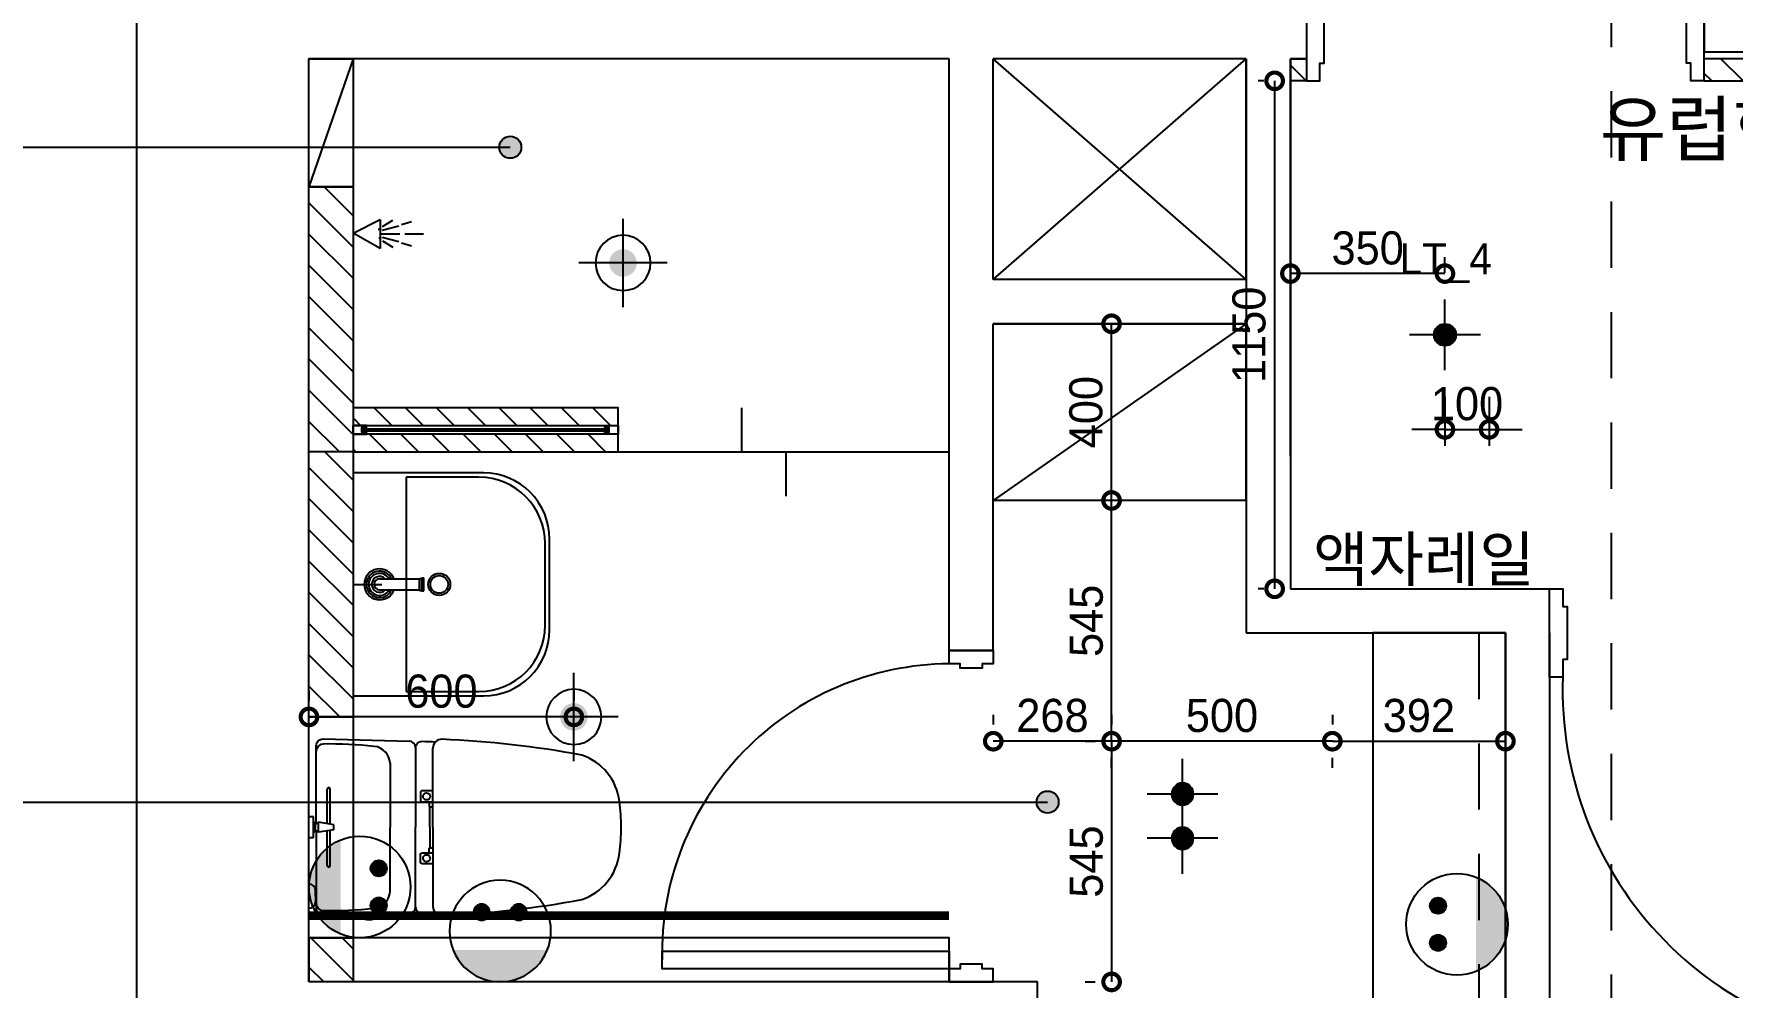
# Model space of a CAD drawing. Header units: inches. Extents: x -63256 to 33689, y -34490 to 100230.
# Drawn here: x -2193 to 1653, y -17154 to -14996 of the extents above; entities that cross this region are included whole.
import ezdxf

# ---------------------------------------------------------------- set-up
doc = ezdxf.new("R2010")
doc.units = ezdxf.units.IN
doc.header["$LTSCALE"] = 100
doc.header["$MEASUREMENT"] = 0
doc.linetypes.add('HID', pattern=[2.5, 1.5, -1])
doc.linetypes.add('HIDDEN', pattern=[0.375, 0.25, -0.125])
for name, color, linetype in [('0-ELC TEXT', 7, 'Continuous'), ('03-WAL NEW', 3, 'Continuous'), ('06-FUR', 6, 'Continuous'), ('06-LIGHT', 4, 'Continuous'), ('07-DIM WAL', 5, 'Continuous'), ('3.기호.계단선', 30, 'Continuous'), ('BATH', 5, 'Continuous'), ('CEIL-LIGHT', 7, 'Continuous'), ('CO-BATH', 6, 'Continuous'), ('CO-DO-FR', 7, 'Continuous'), ('CO-DOOR', 8, 'Continuous'), ('FIN', 2, 'Continuous'), ('HL', 6, 'HIDDEN'), ('RC-LIGHT', 7, 'Continuous'), ('TOILET-1', 6, 'Continuous'), ('도면층2', 2, 'Continuous'), ('설비', 140, 'Continuous'), ('욕실마감선', 4, 'Continuous')]:
    doc.layers.add(name, color=color, linetype=linetype)
doc.styles.add('스타일1', font='')
doc.styles.add('코레일둥고', font='')
doc.styles.get('스타일1').set_extended_font_data('HYwulM')
doc.styles.get('코레일둥고').set_extended_font_data('Korail Round Gothic Medium')
doc.dimstyles.new('30', dxfattribs={"dimscale": 30, "dimtxt": 2.5, "dimasz": 2.5, "dimexe": 1.25, "dimexo": 2, "dimtad": 1, "dimdec": 0, "dimtxsty": '스타일1', "dimblk": 'DOTSMALL', "dimcen": 2.5, "dimclrd": 1, "dimclre": 1, "dimclrt": 2, "dimadec": 0, "dimazin": 0, "dimtfac": 1, "dimtix": 1, "dimtmove": 0, "dimatfit": 3, "dimldrblk": 'DOTSMALL', "dimfxl": 1.25, "dimarcsym": 0})
pattern_1 = [(135, (98436.96, -346196.736), (-35.355339, -35.355339), [])]
pattern_2 = [(135, (98626.96, -346196.736), (-35.355339, -35.355339), [])]

# ---------------------------------------------------------------- blocks, each defined once
blk = doc.blocks.new('hallogen')
h = blk.add_hatch(color=256)
h.dxf.hatch_style = 1
edge = h.paths.add_edge_path()
edge.add_arc((48591.7, 60854.3), 31.2, 0, 360, ccw=False)
at = {"color": 1, "linetype": 'Continuous'}
for p, q in [((48591.7, 60954.3), (48591.7, 60754.3)), ((48691.7, 60854.3), (48491.7, 60854.3))]:
    blk.add_line(p, q, dxfattribs=at)
at = {"color": 4, "linetype": 'Continuous'}
blk.add_circle((48591.7, 60854.3), 62.5, dxfattribs=at)
blk = doc.blocks.new('_DOTSMALL')
at = {"color": 0, "linetype": 'ByBlock', "const_width": 0.5}
blk.add_lwpolyline([(-0.0625, 0, 1), (0.0625, 0, 1)], format="xyb", close=True, dxfattribs=at)
blk = doc.blocks.new('*D379')
at = {"layer": '07-DIM WAL', "color": 1, "lineweight": -2, "transparency": 16777216}
for p, q in [((-1570.3, -16482.5), (-1570.3, -16505)), ((-970.3, -16482.5), (-970.3, -16505)), ((-970.3, -16542.5), (-1570.3, -16542.5))]:
    blk.add_line(p, q, dxfattribs=at)
at = {"layer": 'Defpoints', "color": 0, "transparency": 16777216}
for p in [(-1570.3, -16542.5), (-1570.3, -16542.5), (-970.3, -16542.5)]:
    blk.add_point(p, dxfattribs=at)
at = {"layer": '07-DIM WAL', "color": 1, "lineweight": -2, "transparency": 16777216, "xscale": 75, "yscale": 75, "zscale": 75, "rotation": 180}
blk.add_blockref('_DOTSMALL', (-1570.3, -16542.5), dxfattribs=at)
at = {"layer": '07-DIM WAL', "color": 1, "lineweight": -2, "transparency": 16777216, "xscale": 75, "yscale": 75, "zscale": 75}
blk.add_blockref('_DOTSMALL', (-970.3, -16542.5), dxfattribs=at)
at = {"layer": '07-DIM WAL', "color": 2, "transparency": 16777216, "insert": (-1270.3, -16484.7), "char_height": 75, "attachment_point": 5, "style": '스타일1'}
blk.add_mtext('600', dxfattribs=at)
blk = doc.blocks.new('*D356')
at = {"layer": '07-DIM WAL', "color": 1, "lineweight": -2, "transparency": 16777216}
for p, q in [((747.7, -16537.5), (747.7, -16560)), ((1139.7, -16537.5), (1139.7, -16560)), ((747.7, -16597.5), (1139.7, -16597.5))]:
    blk.add_line(p, q, dxfattribs=at)
at = {"layer": 'Defpoints', "color": 0, "transparency": 16777216}
for p in [(747.7, -16597.5), (1139.7, -16597.5), (1139.7, -16597.5)]:
    blk.add_point(p, dxfattribs=at)
at = {"layer": '07-DIM WAL', "color": 1, "lineweight": -2, "transparency": 16777216, "xscale": 75, "yscale": 75, "zscale": 75, "rotation": 180}
blk.add_blockref('_DOTSMALL', (747.7, -16597.5), dxfattribs=at)
at = {"layer": '07-DIM WAL', "color": 1, "lineweight": -2, "transparency": 16777216, "xscale": 75, "yscale": 75, "zscale": 75}
blk.add_blockref('_DOTSMALL', (1139.7, -16597.5), dxfattribs=at)
at = {"layer": '07-DIM WAL', "color": 2, "transparency": 16777216, "insert": (943.7, -16539.7), "char_height": 75, "attachment_point": 5, "style": '스타일1'}
blk.add_mtext('392', dxfattribs=at)
blk = doc.blocks.new('*D357')
at = {"layer": '07-DIM WAL', "color": 1, "lineweight": -2, "transparency": 16777216}
for p, q in [((747.7, -16597.5), (247.7, -16597.5)), ((247.7, -16657.5), (247.7, -16635)), ((747.7, -16657.5), (747.7, -16635))]:
    blk.add_line(p, q, dxfattribs=at)
at = {"layer": 'Defpoints', "color": 0, "transparency": 16777216}
for p in [(247.7, -16597.5), (247.7, -16597.5), (747.7, -16597.5)]:
    blk.add_point(p, dxfattribs=at)
at = {"layer": '07-DIM WAL', "color": 1, "lineweight": -2, "transparency": 16777216, "xscale": 75, "yscale": 75, "zscale": 75, "rotation": 180}
blk.add_blockref('_DOTSMALL', (247.7, -16597.5), dxfattribs=at)
at = {"layer": '07-DIM WAL', "color": 1, "lineweight": -2, "transparency": 16777216, "xscale": 75, "yscale": 75, "zscale": 75}
blk.add_blockref('_DOTSMALL', (747.7, -16597.5), dxfattribs=at)
at = {"layer": '07-DIM WAL', "color": 2, "transparency": 16777216, "insert": (497.7, -16539.7), "char_height": 75, "attachment_point": 5, "style": '스타일1'}
blk.add_mtext('500', dxfattribs=at)
blk = doc.blocks.new('*D302')
at = {"layer": '07-DIM WAL', "color": 1, "lineweight": -2, "transparency": 16777216}
for p, q in [((-20.3, -16537.5), (-20.3, -16560)), ((247.7, -16537.5), (247.7, -16560)), ((247.7, -16597.5), (-20.3, -16597.5))]:
    blk.add_line(p, q, dxfattribs=at)
at = {"layer": 'Defpoints', "color": 0, "transparency": 16777216}
for p in [(-20.3, -16597.5), (-20.3, -16597.5), (247.7, -16597.5)]:
    blk.add_point(p, dxfattribs=at)
at = {"layer": '07-DIM WAL', "color": 1, "lineweight": -2, "transparency": 16777216, "xscale": 75, "yscale": 75, "zscale": 75, "rotation": 180}
blk.add_blockref('_DOTSMALL', (-20.3, -16597.5), dxfattribs=at)
at = {"layer": '07-DIM WAL', "color": 1, "lineweight": -2, "transparency": 16777216, "xscale": 75, "yscale": 75, "zscale": 75}
blk.add_blockref('_DOTSMALL', (247.7, -16597.5), dxfattribs=at)
at = {"layer": '07-DIM WAL', "color": 2, "transparency": 16777216, "insert": (113.7, -16539.6), "char_height": 75, "attachment_point": 5, "style": '스타일1'}
blk.add_mtext('268', dxfattribs=at)
blk = doc.blocks.new('*D303')
at = {"layer": '07-DIM WAL', "color": 1, "lineweight": -2, "transparency": 16777216}
for p, q in [((247.7, -16597.5), (247.7, -16052.5)), ((307.7, -16052.5), (285.2, -16052.5)), ((307.7, -16597.5), (285.2, -16597.5))]:
    blk.add_line(p, q, dxfattribs=at)
at = {"layer": 'Defpoints', "color": 0, "transparency": 16777216}
for p in [(247.7, -16052.5), (247.7, -16052.5), (247.7, -16597.5)]:
    blk.add_point(p, dxfattribs=at)
at = {"layer": '07-DIM WAL', "color": 1, "lineweight": -2, "transparency": 16777216, "xscale": 75, "yscale": 75, "zscale": 75}
for p, rotation in [((247.7, -16052.5), 90), ((247.7, -16597.5), 270)]:
    blk.add_blockref('_DOTSMALL', p, dxfattribs=dict(at, rotation=rotation))
at = {"layer": '07-DIM WAL', "color": 2, "transparency": 16777216, "insert": (190.7, -16325), "char_height": 75, "attachment_point": 5, "rotation": 90, "style": '스타일1'}
blk.add_mtext('545', dxfattribs=at)
blk = doc.blocks.new('*D358')
at = {"layer": '07-DIM WAL', "color": 1, "lineweight": -2, "transparency": 16777216}
for p, q in [((187.7, -16597.5), (210.2, -16597.5)), ((247.7, -16597.5), (247.7, -17142.5)), ((187.7, -17142.5), (210.2, -17142.5))]:
    blk.add_line(p, q, dxfattribs=at)
at = {"layer": 'Defpoints', "color": 0, "transparency": 16777216}
for p in [(247.7, -16597.5), (247.7, -17142.5), (247.7, -17142.5)]:
    blk.add_point(p, dxfattribs=at)
at = {"layer": '07-DIM WAL', "color": 1, "lineweight": -2, "transparency": 16777216, "xscale": 75, "yscale": 75, "zscale": 75}
for p, rotation in [((247.7, -16597.5), 90), ((247.7, -17142.5), 270)]:
    blk.add_blockref('_DOTSMALL', p, dxfattribs=dict(at, rotation=rotation))
at = {"layer": '07-DIM WAL', "color": 2, "transparency": 16777216, "insert": (190.7, -16870), "char_height": 75, "attachment_point": 5, "rotation": 90, "style": '스타일1'}
blk.add_mtext('545', dxfattribs=at)
blk = doc.blocks.new('AC-8')
at = {"layer": 'BATH'}
for p, q in [((-50.8, 54), (-0.1, 142.7)), ((-0.1, 142.7), (45.4, 54)), ((45.4, 54), (-50.8, 54)), ((-24.7, 46.5), (-46.3, 12.2)), ((-13.5, 47.3), (-27.7, -7.9)), ((-1.6, 49.5), (-1.6, -10.8)), ((10.4, 47.3), (24.5, -7.9)), ((21.6, 46.5), (43.2, 12.2)), ((-31.4, -16.2), (-41.1, -49)), ((-1.6, -27.3), (-1.6, -88.5)), ((28.3, -16.2), (38, -49))]:
    blk.add_line(p, q, dxfattribs=at)
blk = doc.blocks.new('dfdadfs')
at = {"color": 1}
for p, q in [((-25820.3, -115552.5), (-25247.3, -115052.5)), ((-25247.3, -115552.5), (-25820.3, -115052.5))]:
    blk.add_line(p, q, dxfattribs=at)
at = {"layer": '도면층2'}
for p, q in [((-27760.3, -120782.5), (-27760.3, -111972.5)), ((-25110.5, -114952.5), (-25110.5, -115052.5)), ((-24210.3, -114937.5), (-24210.3, -115037.5)), ((-24110.3, -115037.5), (-24210.3, -115037.5)), ((-27370.3, -117142.5), (-27370.3, -115052.5)), ((-25920.3, -115052.5), (-27370.3, -115052.5)), ((-25920.3, -116392.5), (-25920.3, -115052.5)), ((-25247.3, -115052.5), (-25820.3, -115052.5)), ((-25820.3, -115552.5), (-25820.3, -115052.5)), ((-25247.3, -115552.5), (-25247.3, -115052.5)), ((-25247.3, -115052.5), (-25247.3, -116352.5)), ((-25147.3, -115952.5), (-25147.3, -115052.5)), ((-25110.5, -115052.5), (-25147.3, -115052.5)), ((-25147.3, -115052.5), (-25147.3, -116252.5)), ((-25247.3, -115552.5), (-25820.3, -115552.5)), ((-25820.3, -116392.5), (-25820.3, -115652.5)), ((-25247.3, -115652.5), (-25820.3, -115652.5)), ((-25247.3, -116052.5), (-25247.3, -115652.5)), ((-25147.3, -116252.5), (-24560.3, -116252.5)), ((-24560.3, -116352.5), (-24560.3, -116252.5)), ((-25247.3, -116352.5), (-24660.3, -116352.5)), ((-24660.3, -116352.5), (-24660.3, -117242.5)), ((-24560.3, -116352.5), (-24560.3, -117242.5)), ((-25820.3, -116392.5), (-25920.3, -116392.5)), ((-26020.3, -117142.5), (-27370.3, -117142.5)), ((-25920.3, -117142.5), (-26020.3, -117142.5)), ((-25820.3, -117142.5), (-25920.3, -117142.5)), ((-25720.3, -117142.5), (-25820.3, -117142.5)), ((-25720.3, -117242.5), (-25720.3, -117142.5)), ((-25720.3, -117242.5), (-25720.3, -117142.5))]:
    blk.add_line(p, q, dxfattribs=at)
blk = doc.blocks.new('hfgafgf')
at = {"layer": '03-WAL NEW'}
h = blk.add_hatch(dxfattribs=at)
h.set_pattern_fill('_USER', color=256, scale=50, angle=135, pattern_type=0)
h.set_pattern_definition(pattern_1)
h.paths.add_polyline_path([(652.7, -115052.5), (689.5, -115052.5), (689.5, -115102.5), (652.7, -115102.5)])
h = blk.add_hatch(dxfattribs=at)
h.set_pattern_fill('_USER', color=256, scale=50, angle=135, pattern_type=0)
h.set_pattern_definition(pattern_1)
h.paths.add_polyline_path([(1589.5, -115102.5), (2389.7, -115102.5), (2389.7, -115052.5), (1589.5, -115052.5)])
h = blk.add_hatch(dxfattribs=at)
h.set_pattern_fill('_USER', color=256, scale=50, angle=135, pattern_type=0)
h.set_pattern_definition([(135, (108228.9, -344451.736), (-35.355339, -35.355339), [])])
h.paths.add_polyline_path([(-1470.3, -115942.5), (-1470.3, -115842.5), (-1470.3, -115342.5), (-1570.3, -115342.5), (-1570.3, -115942.5)])
h = blk.add_hatch(dxfattribs=at)
h.set_pattern_fill('_USER', color=8, scale=50, angle=135, pattern_type=0)
h.set_pattern_definition(pattern_2)
h.paths.add_polyline_path([(-870.3, -115882.5), (-870.3, -115842.5), (-1470.3, -115842.5), (-1470.3, -115882.5), (-1440.3, -115882.5)])
h = blk.add_hatch(dxfattribs=at)
h.set_pattern_fill('_USER', color=8, scale=50, angle=135, pattern_type=0)
h.set_pattern_definition(pattern_2)
h.paths.add_polyline_path([(-870.3, -115942.5), (-870.3, -115902.5), (-1440.3, -115902.5), (-1470.3, -115902.5), (-1470.3, -115942.5)])
h = blk.add_hatch(dxfattribs=at)
h.set_pattern_fill('_USER', color=8, scale=50, angle=135, pattern_type=0)
h.set_pattern_definition(pattern_2)
h.paths.add_polyline_path([(-1470.3, -116495), (-1470.3, -116242.5), (-1470.3, -115942.5), (-1570.3, -115942.5), (-1570.3, -116542.5), (-1470.3, -116542.5)])
h = blk.add_hatch(dxfattribs=at)
h.set_pattern_fill('_USER', color=8, scale=50, angle=135, pattern_type=0)
h.set_pattern_definition(pattern_2)
h.paths.add_polyline_path([(-1470.3, -117142.5), (-1470.3, -117042.5), (-1570.3, -117042.5), (-1570.3, -117142.5)])
blk.add_line((-870.3, -115942.5), (-120.3, -115942.5))
at = {"color": 8}
blk.add_line((-1470.3, -116242.5), (-1405.3, -116242.5), dxfattribs=at)
blk.add_lwpolyline([(-590.3, -115842.5), (-590.3, -115942.5), (-490.3, -115942.5), (-490.3, -116042.5)])
at = {"layer": '03-WAL NEW'}
for p, q in [((-1470.3, -115942.5), (-1570.3, -115942.5)), ((-1570.3, -116542.5), (-1470.3, -116542.5)), ((-1570.3, -117042.5), (-1470.3, -117042.5))]:
    blk.add_line(p, q, dxfattribs=at)
for points in [[(652.7, -115052.5), (689.5, -115052.5), (689.5, -115102.5), (652.7, -115102.5)], [(1589.5, -115102.5), (2389.7, -115102.5), (2389.7, -115052.5), (1589.5, -115052.5)], [(-1470.3, -115942.5), (-870.3, -115942.5), (-870.3, -115842.5), (-1470.3, -115842.5)]]:
    blk.add_lwpolyline(points, close=True, dxfattribs=at)
blk.add_lwpolyline([(-1570.3, -117142.5), (-1570.3, -115342.5), (-1470.3, -115342.5), (-1470.3, -117142.5), (-1570.3, -117142.5)], dxfattribs=at)
at = {"layer": '06-FUR', "color": 8}
for p, q in [((-1470.3, -115052.5), (-1570.3, -115342.5)), ((552.7, -115652.5), (-20.3, -116052.5))]:
    blk.add_line(p, q, dxfattribs=at)
for points in [[(-1470.3, -115342.5), (-1570.3, -115342.5), (-1570.3, -115052.5), (-1470.3, -115052.5)], [(-20.3, -115652.5), (552.7, -115652.5), (552.7, -116052.5), (-20.3, -116052.5)]]:
    blk.add_lwpolyline(points, close=True, dxfattribs=at)
blk.add_lwpolyline([(1139.7, -116352.5), (839.7, -116352.5), (839.7, -117242.5), (1139.7, -117242.5), (1139.7, -116352.5)], dxfattribs=at)
at = {"layer": 'CO-BATH', "color": 8}
for p, q in [((-1450.3, -115890), (-890.3, -115890)), ((-1450.3, -115895), (-890.3, -115895)), ((-1175.3, -115990), (-1470.3, -115990)), ((-1470.3, -115990), (-1470.3, -116495)), ((-1185.3, -116000), (-1350.3, -116000)), ((-1350.3, -116000), (-1350.3, -116485)), ((-1035.3, -116335), (-1035.3, -116150)), ((-1025.3, -116345), (-1025.3, -116140)), ((-1410.3, -116230), (-1319.8, -116230)), ((-1319.8, -116229), (-1314.8, -116229)), ((-1319.8, -116256), (-1319.8, -116229)), ((-1314.8, -116228), (-1309.8, -116228)), ((-1314.8, -116257), (-1314.8, -116228)), ((-1309.8, -116257), (-1309.8, -116228)), ((-1410.3, -116255), (-1319.8, -116255)), ((-1319.8, -116256), (-1314.8, -116256)), ((-1314.8, -116257), (-1309.8, -116257)), ((-1470.3, -116495), (-1175.3, -116495)), ((-1350.3, -116485), (-1185.3, -116485))]:
    blk.add_line(p, q, dxfattribs=at)
for points in [[(-1470.3, -115902.5), (-1470.3, -115882.5), (-870.3, -115882.5), (-870.3, -115902.5)], [(-1470.3, -115902.5), (-1440.3, -115902.5), (-1440.3, -115897.5), (-1450.3, -115897.5), (-1450.3, -115887.5), (-1440.3, -115887.5), (-1440.3, -115882.5), (-1470.3, -115882.5)], [(-870.3, -115902.5), (-900.3, -115902.5), (-900.3, -115897.5), (-890.3, -115897.5), (-890.3, -115887.5), (-900.3, -115887.5), (-900.3, -115882.5), (-870.3, -115882.5)]]:
    blk.add_lwpolyline(points, close=True, dxfattribs=at)
for radius in [25, 20]:
    blk.add_circle((-1275.3, -116242.5), radius, dxfattribs=at)
for centre, radius, start, end in [((-1185.3, -116150), 150, 0, 90), ((-1175.3, -116140), 150, 0, 90), ((-1410.3, -116242.5), 35, 20.9248, 339.0751), ((-1410.3, -116242.5), 30, 24.6243, 335.3757), ((-1410.3, -116242.5), 25, 30, 330), ((-1410.3, -116242.5), 18, 43.9829, 316.017), ((-1410.3, -116242.5), 12.5, 90, 270), ((-1185.3, -116335), 150, 270, 0), ((-1175.3, -116345), 150, 270, 0)]:
    blk.add_arc(centre, radius, start, end, dxfattribs=at)
at = {"layer": 'CO-DO-FR'}
for points in [[(689.5, -114902.5), (689.5, -115102.5), (719.5, -115102.5), (719.5, -115062.5), (729.5, -115062.5), (729.5, -114942.5), (719.5, -114942.5), (719.5, -114902.5), (689.5, -114902.5)], [(1589.5, -114902.5), (1589.5, -115102.5), (1559.5, -115102.5), (1559.5, -115062.5), (1549.5, -115062.5), (1549.5, -114942.5), (1559.5, -114942.5), (1559.5, -114902.5), (1589.5, -114902.5)], [(1239.7, -116452.5), (1239.7, -116252.5), (1269.7, -116252.5), (1269.7, -116292.5), (1279.7, -116292.5), (1279.7, -116412.5), (1269.7, -116412.5), (1269.7, -116452.5), (1239.7, -116452.5)], [(-120.3, -116392.5), (-20.3, -116392.5), (-20.3, -116422.5), (-45.3, -116422.5), (-45.3, -116432.5), (-95.3, -116432.5), (-95.3, -116422.5), (-120.3, -116422.5), (-120.3, -116392.5)], [(-120.3, -117142.5), (-20.3, -117142.5), (-20.3, -117112.5), (-45.3, -117112.5), (-45.3, -117102.5), (-95.3, -117102.5), (-95.3, -117112.5), (-120.3, -117112.5), (-120.3, -117142.5)]]:
    blk.add_lwpolyline(points, close=True, dxfattribs=at)
at = {"layer": 'CO-DOOR'}
blk.add_lwpolyline([(-770.3, -117072.5), (-120.3, -117072.5), (-120.3, -117112.5), (-770.3, -117112.5)], close=True, dxfattribs=at)
for centre, radius, start, end in [((-116.6, -117076.3), 653.9, 90.3215, 181.4146), ((2079.7, -116482), 810.5, 177.9125, 270.7069)]:
    blk.add_arc(centre, radius, start, end, dxfattribs=at)
at = {"layer": 'FIN', "color": 8}
for p, q in [((-1328.9, -116612.1), (-1328.9, -116792.5)), ((-1289.6, -116792.5), (-1289.6, -116613.2)), ((-1553.9, -116784.5), (-1553.9, -116619.9)), ((-1386.7, -116647.2), (-1386.7, -116792.5)), ((-1553.9, -116800.4), (-1553.9, -116965.1)), ((-1386.7, -116937.7), (-1386.7, -116792.5)), ((-1328.9, -116972.8), (-1328.9, -116792.5)), ((-1289.6, -116792.5), (-1289.6, -116971.7)), ((-1555.3, -116948.2), (-1555.3, -116935.7)), ((-1555.3, -116948.2), (-1555.3, -116960.7))]:
    blk.add_line(p, q, dxfattribs=at)
for points in [[(-1553.9, -116619.9), (-1553.9, -116607.5, -0.421209), (-1538.5, -116592.5), (-1343.5, -116597.1, -0.001659)], [(-1328.9, -116612.1, -0.371724), (-1314.2, -116597.7, -0.003515), (-1283.2, -116598.6, -0.320541)], [(-1553.9, -116965.1), (-1553.9, -116977.5, 0.421209), (-1538.5, -116992.5), (-1343.5, -116987.8, 0.001659)], [(-1328.9, -116972.8, 0.371724), (-1314.2, -116987.2, 0.003515), (-1283.2, -116986.4, 0.320541)]]:
    blk.add_lwpolyline(points, format="xyb", dxfattribs=at)
for centre, radius, start, end in [((-1537.9, -116619.9), 16, 90.6884, 180), ((-1526, -117603.8), 1000, 84.0563, 90.6884), ((-1426.6, -116649), 40, 2.4871, 84.0563), ((-1343.9, -116612.1), 15, 0, 88.6349), ((-1269.6, -116613.2), 20, 87.6667, 180), ((-1358.6, -118797.3), 2205.9, 79.3919, 87.6667), ((-991.9, -116748.2), 125.5, 6.5759, 71.7036), ((-1268.9, -116792.5), 405.9, 0, 8.3007), ((-1268.9, -116792.5), 405.9, 351.6993, 0), ((-991.9, -116836.7), 125.5, 288.2964, 353.4241), ((-1570.3, -116935.7), 15, 0, 90), ((-1570.3, -116960.7), 15, 270, 0), ((-1426.6, -116936), 40, 275.9437, 357.5129), ((-1358.6, -114787.7), 2205.9, 272.3333, 280.6081), ((-1537.9, -116965.1), 16, 180, 269.3116), ((-1526, -115981.1), 1000, 269.3116, 275.9437), ((-1343.9, -116972.8), 15, 271.3651, 0), ((-1269.6, -116971.7), 20, 180, 272.3333)]:
    blk.add_arc(centre, radius, start, end, dxfattribs=at)
at = {"layer": 'HL', "color": 8, "linetype": 'Continuous'}
for p, q in [((-1529.3, -116784), (-1529.3, -116706)), ((-1522.3, -116785), (-1522.3, -116706)), ((-1560.3, -116768.5), (-1570.3, -116768.5)), ((-1560.3, -116816.5), (-1560.3, -116768.5)), ((-1296.7, -116792.5), (-1296.7, -116746.1)), ((-1555.5, -116785.5), (-1560.3, -116780.1)), ((-1555.5, -116799.4), (-1560.3, -116804.9)), ((-1548.5, -116781.1), (-1555.5, -116785.5)), ((-1555.5, -116799.4), (-1555.5, -116785.5)), ((-1548.5, -116803.8), (-1555.5, -116799.4)), ((-1514.2, -116786.5), (-1548.5, -116781.1)), ((-1548.5, -116803.8), (-1548.5, -116781.1)), ((-1514.2, -116798.5), (-1548.5, -116803.8)), ((-1529.3, -116879), (-1529.3, -116801)), ((-1522.3, -116879), (-1522.3, -116799.9)), ((-1514.2, -116798.5), (-1514.2, -116786.5)), ((-1296.7, -116792.5), (-1296.7, -116838.8)), ((-1560.3, -116816.5), (-1570.3, -116816.5)), ((-1443.9, -116997.4), (-1443.9, -116990.2)), ((-1439.9, -117001.4), (-1427.8, -117001.4)), ((-1423.8, -116997.4), (-1423.8, -116989.7))]:
    blk.add_line(p, q, dxfattribs=at)
for points in [[(-1289.6, -116709.9), (-1313.8, -116709.9, 0.414214), (-1317.8, -116713.9), (-1317.8, -116730.4, 0.414214), (-1313.8, -116734.4), (-1298.2, -116734.4), (-1289.6, -116734.4)], [(-1298.2, -116734.4), (-1298.2, -116744.1, 0.414214), (-1296.2, -116746.1), (-1289.6, -116746.1)], [(-1298.2, -116850.6), (-1298.2, -116840.8, -0.414214), (-1296.2, -116838.8), (-1289.6, -116838.8)], [(-1289.6, -116875), (-1313.8, -116875, -0.414214), (-1317.8, -116871), (-1317.8, -116854.6, -0.414214), (-1313.8, -116850.6), (-1298.2, -116850.6), (-1289.6, -116850.6)]]:
    blk.add_lwpolyline(points, format="xyb", dxfattribs=at)
for centre in [(-1303.9, -116722.5), (-1303.9, -116862.5)]:
    blk.add_circle(centre, 8, dxfattribs=at)
for centre, radius, start, end in [((-1525.8, -116706), 3.5, 0, 180), ((-1525.8, -116879), 3.5, 180, 0), ((-1439.9, -116997.4), 4, 180, 270), ((-1427.8, -116997.4), 4, 270, 0)]:
    blk.add_arc(centre, radius, start, end, dxfattribs=at)
at = {"layer": '욕실마감선', "color": 8}
for p, q in [((-1413.3, -115438.5), (-1411.2, -115438.5)), ((-1412.2, -115458.1), (-1411.2, -115458.1))]:
    blk.add_line(p, q, dxfattribs=at)
at = {"layer": '07-DIM WAL'}
blk.add_blockref('dfdadfs', (25800, 0), dxfattribs=at)
at = {"layer": 'TOILET-1', "color": 8, "linetype": 'Continuous', "xscale": 0.6880207935166889, "yscale": 0.6880207935166889, "zscale": 0.6880207935166889, "rotation": 90.00000000000004}
blk.add_blockref('AC-8', (-1372.1, -115447.4), dxfattribs=at)
blk = doc.blocks.new('*D403')
at = {"layer": '07-DIM WAL', "color": 1, "lineweight": -2, "transparency": 16777216}
for p, q in [((492.7, -15652.5), (210.1, -15652.5)), ((247.6, -16052.5), (247.6, -15652.5)), ((492.7, -16052.5), (210.1, -16052.5))]:
    blk.add_line(p, q, dxfattribs=at)
at = {"layer": 'Defpoints', "color": 0, "transparency": 16777216}
for p in [(247.6, -15652.5), (552.7, -15652.5), (552.7, -16052.5)]:
    blk.add_point(p, dxfattribs=at)
at = {"layer": '07-DIM WAL', "color": 1, "lineweight": -2, "transparency": 16777216, "xscale": 75, "yscale": 75, "zscale": 75}
for p, rotation in [((247.6, -15652.5), 90), ((247.6, -16052.5), 270)]:
    blk.add_blockref('_DOTSMALL', p, dxfattribs=dict(at, rotation=rotation))
at = {"layer": '07-DIM WAL', "color": 2, "transparency": 16777216, "insert": (189.8, -15852.5), "char_height": 75, "attachment_point": 5, "rotation": 90, "style": '스타일1'}
blk.add_mtext('400', dxfattribs=at)
blk = doc.blocks.new('*D410')
at = {"layer": '07-DIM WAL', "color": 1, "lineweight": -2, "transparency": 16777216}
for p, q in [((592.7, -15102.5), (579.5, -15102.5)), ((617, -15102.5), (617, -16252.5)), ((592.7, -16252.5), (579.5, -16252.5))]:
    blk.add_line(p, q, dxfattribs=at)
at = {"layer": 'Defpoints', "color": 0, "transparency": 16777216}
for p in [(652.7, -15102.5), (617, -16252.5), (652.7, -16252.5)]:
    blk.add_point(p, dxfattribs=at)
at = {"layer": '07-DIM WAL', "color": 1, "lineweight": -2, "transparency": 16777216, "xscale": 75, "yscale": 75, "zscale": 75}
for p, rotation in [((617, -15102.5), 90), ((617, -16252.5), 270)]:
    blk.add_blockref('_DOTSMALL', p, dxfattribs=dict(at, rotation=rotation))
at = {"layer": '07-DIM WAL', "color": 2, "transparency": 16777216, "insert": (559.2, -15677.5), "char_height": 75, "attachment_point": 5, "rotation": 90, "style": '스타일1'}
blk.add_mtext('1150', dxfattribs=at)
blk = doc.blocks.new('1')
at = {"linetype": 'Continuous'}
h = blk.add_hatch(color=4, dxfattribs=at)
h.dxf.hatch_style = 1
edge = h.paths.add_edge_path()
edge.add_arc((11539653.5, -14273503.8), 37.5, 0, 360)
at = {"color": 1, "linetype": 'Continuous'}
for p, q in [((11539653.5, -14273637.1), (11539653.5, -14273370.5)), ((11539520.2, -14273503.8), (11539786.8, -14273503.8))]:
    blk.add_line(p, q, dxfattribs=at)
at = {"color": 4, "linetype": 'Continuous'}
for radius in [41.5, 37.5]:
    blk.add_circle((11539653.5, -14273503.8), radius, dxfattribs=at)
blk = doc.blocks.new('*D411')
at = {"layer": '07-DIM WAL', "color": 1, "lineweight": -2, "transparency": 16777216}
for p, q in [((652.7, -15537.1), (652.7, -15501.4)), ((1002.7, -15537.1), (1002.7, -15501.4)), ((1002.7, -15538.9), (652.7, -15538.9))]:
    blk.add_line(p, q, dxfattribs=at)
at = {"layer": 'Defpoints', "color": 0, "transparency": 16777216}
for p in [(652.7, -15538.9), (652.7, -15597.1), (1002.7, -15597.1)]:
    blk.add_point(p, dxfattribs=at)
at = {"layer": '07-DIM WAL', "color": 1, "lineweight": -2, "transparency": 16777216, "xscale": 75, "yscale": 75, "zscale": 75, "rotation": 180}
blk.add_blockref('_DOTSMALL', (652.7, -15538.9), dxfattribs=at)
at = {"layer": '07-DIM WAL', "color": 1, "lineweight": -2, "transparency": 16777216, "xscale": 75, "yscale": 75, "zscale": 75}
blk.add_blockref('_DOTSMALL', (1002.7, -15538.9), dxfattribs=at)
at = {"layer": '07-DIM WAL', "color": 2, "transparency": 16777216, "insert": (827.7, -15481.2), "char_height": 75, "attachment_point": 5, "style": '스타일1'}
blk.add_mtext('350', dxfattribs=at)
blk = doc.blocks.new('*D412')
at = {"layer": '07-DIM WAL', "color": 1, "lineweight": -2, "transparency": 16777216}
for p, q in [((1002.7, -15817.8), (1002.7, -15929.1)), ((1102.7, -15817.8), (1102.7, -15929.1)), ((1002.7, -15891.6), (927.7, -15891.6)), ((1002.7, -15891.6), (1102.7, -15891.6)), ((1102.7, -15891.6), (1177.7, -15891.6))]:
    blk.add_line(p, q, dxfattribs=at)
at = {"layer": 'Defpoints', "color": 0, "transparency": 16777216}
for p in [(1002.7, -15757.8), (1102.7, -15757.8), (1102.7, -15891.6)]:
    blk.add_point(p, dxfattribs=at)
at = {"layer": '07-DIM WAL', "color": 1, "lineweight": -2, "transparency": 16777216, "xscale": 75, "yscale": 75, "zscale": 75}
blk.add_blockref('_DOTSMALL', (1002.7, -15891.6), dxfattribs=at)
at = {"layer": '07-DIM WAL', "color": 1, "lineweight": -2, "transparency": 16777216, "xscale": 75, "yscale": 75, "zscale": 75, "rotation": 180}
blk.add_blockref('_DOTSMALL', (1102.7, -15891.6), dxfattribs=at)
at = {"layer": '07-DIM WAL', "color": 2, "transparency": 16777216, "insert": (1052.7, -15833.8), "char_height": 75, "attachment_point": 5, "style": '스타일1'}
blk.add_mtext('100', dxfattribs=at)
blk = doc.blocks.new('TLSTJF')
at = {"layer": '설비'}
h = blk.add_hatch(color=10, dxfattribs=at)
edge = h.paths.add_edge_path()
edge.add_arc((-17018, -98621.5), 18.3, 0, 360)
h = blk.add_hatch(color=10, dxfattribs=at)
edge = h.paths.add_edge_path()
edge.add_arc((-16934, -98621.5), 18.3, 0, 360)
h = blk.add_hatch(color=10, dxfattribs=at)
edge = h.paths.add_edge_path()
edge.add_line((-16869.4, -98707.5), (-17082.7, -98707.5))
edge.add_ellipse((-16976, -98664.4), major_axis=(81.3, 81.3), ratio=1, start_angle=156.9578, end_angle=293.0422)
at = {"layer": '설비', "color": 10}
for centre, radius in [((-16976, -98664.4), 115), ((-17018, -98621.5), 18.3), ((-16934, -98621.5), 18.3)]:
    blk.add_circle(centre, radius, dxfattribs=at)

msp = doc.modelspace()

# ---------------------------------------------------------------- hatches: boundary and pattern name
at = {"layer": '0-ELC TEXT'}
h = msp.add_hatch(color=256, dxfattribs=at)
h.dxf.hatch_style = 1
edge = h.paths.add_edge_path()
edge.add_arc((-1114.4, -15252.8), 25, 90, 450)
h = msp.add_hatch(color=256, dxfattribs=at)
h.dxf.hatch_style = 1
edge = h.paths.add_edge_path()
edge.add_arc((102.6, -16735.4), 25, 90, 450)

# ---------------------------------------------------------------- linework, layer by layer
for p, q in [((-2719.6, -15252.8), (-1114.4, -15252.8)), ((-2719.6, -16735.4), (102.6, -16735.4))]:
    msp.add_line(p, q, dxfattribs=at)
for centre in [(-1114.4, -15252.8), (102.6, -16735.4)]:
    msp.add_circle(centre, 25, dxfattribs=at)
at = {"layer": '06-LIGHT', "color": 10, "linetype": 'HID'}
msp.add_line((1079.6, -16352.5), (1079.6, -17242.5), dxfattribs=at)
at = {"layer": '06-LIGHT'}
msp.add_lwpolyline([(-120.3, -17142.5), (-120.3, -17042.5), (-1570.3, -17042.5), (-1570.3, -17142.5)], dxfattribs=at)
at = {"layer": '3.기호.계단선', "linetype": 'HID'}
msp.add_lwpolyline([(1639.7, -18265.6), (1639.7, -17525.9), (1379.7, -17525.9), (1379.7, -13858.5), (1139.6, -13858.5), (1139.6, -13459.2)], dxfattribs=at)
at = {"layer": 'CEIL-LIGHT', "color": 10, "linetype": 'HIDDEN', "ltscale": 5, "const_width": 20}
msp.add_lwpolyline([(-1570.3, -16992.5), (-120.3, -16992.5)], dxfattribs=at)

# ---------------------------------------------------------------- block references
at = {"layer": '07-DIM WAL'}
msp.add_blockref('hfgafgf', (0, 100000), dxfattribs=at)
at = {"layer": 'RC-LIGHT', "xscale": -1, "rotation": 180}
for p in [(-49450.6, 45339.6), (-49562, 44311.8)]:
    msp.add_blockref('hallogen', p, dxfattribs=at)
at = {"layer": 'RC-LIGHT', "xscale": 0.6024096385271789, "yscale": 0.6024096385271789, "zscale": 0.6024096385271789, "rotation": 90}
msp.add_blockref('1', (-8597493.5, -6967276), dxfattribs=at)
at = {"layer": 'RC-LIGHT', "xscale": -0.6024096385271789, "yscale": 0.6024096385271789, "zscale": 0.6024096385271789}
for p in [(6952006.8, 8581778.9), (6952006.8, 8581678.9)]:
    msp.add_blockref('1', p, dxfattribs=at)
at = {"layer": '설비'}
for p, rotation in [((97209.2, -33903.5), 270.0000000000001), ((-97634.4, -36), 90.00000000000004)]:
    msp.add_blockref('TLSTJF', p, dxfattribs=dict(at, rotation=rotation))
at = {"layer": '설비', "xscale": -1, "rotation": 359.9999999999999}
msp.add_blockref('TLSTJF', (-18113.2, 81637), dxfattribs=at)

# ---------------------------------------------------------------- texts
at = {"layer": '0-ELC TEXT', "style": '코레일둥고'}
msp.add_text('유럽형 4구', height=120, dxfattribs=at).set_placement((1353.3, -15271.4))
at = {"layer": '3.기호.계단선', "style": '코레일둥고'}
msp.add_text('액자레일', height=100, dxfattribs=at).set_placement((704.1, -16235.4))
at = {"layer": 'CEIL-LIGHT', "color": 0, "style": '코레일둥고'}
msp.add_text('LT_4', height=70, dxfattribs=at).set_placement((900, -15540.3))

# ---------------------------------------------------------------- dimensions: what is measured, and where the dimension line sits
at = {"layer": '07-DIM WAL'}
for base, p1, p2, picture, middle in [((617, -16252.5), (652.7, -15102.5), (652.7, -16252.5), '*D410', (559.2, -15677.5)), ((247.6, -15652.5), (552.7, -16052.5), (552.7, -15652.5), '*D403', (189.8, -15852.5)), ((247.7, -16052.5), (247.7, -16597.5), (247.7, -16052.5), '*D303', (190.7, -16325)), ((247.7, -17142.5), (247.7, -16597.5), (247.7, -17142.5), '*D358', (190.7, -16870))]:
    dim = msp.add_linear_dim(base=base, p1=p1, p2=p2, angle=90, dimstyle='30', dxfattribs=at)
    dim.commit()
    dim.dimension.update_dxf_attribs({"geometry": picture, "text_midpoint": middle})
for base, p1, p2, picture, middle in [((652.7, -15538.9), (1002.7, -15597.1), (652.7, -15597.1), '*D411', (827.7, -15481.2)), ((1102.7, -15891.6), (1002.7, -15757.8), (1102.7, -15757.8), '*D412', (1052.7, -15833.8)), ((-1570.3, -16542.5), (-970.3, -16542.5), (-1570.3, -16542.5), '*D379', (-1270.3, -16484.7)), ((-20.3, -16597.5), (247.7, -16597.5), (-20.3, -16597.5), '*D302', (113.7, -16539.6)), ((247.7, -16597.5), (747.7, -16597.5), (247.7, -16597.5), '*D357', (497.7, -16539.7)), ((1139.7, -16597.5), (747.7, -16597.5), (1139.7, -16597.5), '*D356', (943.7, -16539.7))]:
    dim = msp.add_linear_dim(base=base, p1=p1, p2=p2, dimstyle='30', dxfattribs=at)
    dim.commit()
    dim.dimension.update_dxf_attribs({"geometry": picture, "text_midpoint": middle})

doc.saveas('drawing.dxf')
